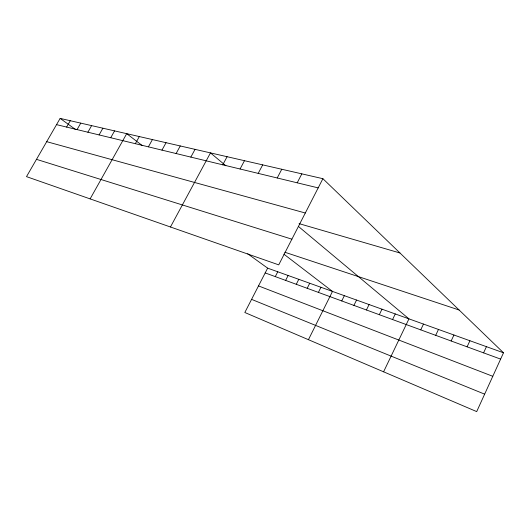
<?xml version="1.0" encoding="UTF-8"?>
<svg xmlns="http://www.w3.org/2000/svg" width="530" height="530" viewBox="0 0 530 530"><rect width="100%" height="100%" fill="white"/><g stroke="black" fill="none" stroke-linecap="round" stroke-linejoin="round"><path stroke-width="0.79" d="M322.896 178.69L278.727 264.861L26.5 176.636L60.142 118.395L322.896 178.69L503.5 352.788L476.695 411.605L244.82 312.501L267.643 268.147L247.669 253.737M483.579 352.861L486.434 346.666M467.096 346.825L469.918 340.744M451.143 340.989L453.945 335.006M435.7 335.331L438.469 329.455M420.734 329.859L423.483 324.075M383.587 371.815L408.955 318.861L298.383 226.403M392.571 319.55L395.274 313.952M379.314 314.694L381.991 309.189M366.435 309.977L369.085 304.558M353.914 305.399L356.544 300.053M341.744 300.941L344.354 295.68M308.44 339.697L332.495 291.421L283.908 254.175M318.391 292.394L320.955 287.28M307.181 288.293L309.725 283.252M296.27 284.299L298.787 279.33M285.637 280.403L288.135 275.507M275.282 276.614L277.76 271.777M297.191 182.81L301.828 173.86M277.216 177.981L281.781 169.255M258.196 173.383L262.688 164.876M240.064 168.997L244.476 160.696M222.746 164.817L227.098 156.708M170.455 226.992L210.483 152.892L225.866 165.757M190.84 157.099L195.053 149.354M176.106 153.541L180.26 145.955M161.968 150.123L166.062 142.702M148.393 146.843L152.428 139.569M135.349 143.69L139.324 136.561M90.126 198.889L126.716 133.673L142.146 145.498M110.717 137.734L114.579 130.883M99.084 134.925L102.893 128.207M87.874 132.215L91.63 125.617M77.055 129.598L80.765 123.126M66.621 127.074L70.271 120.721M56.538 124.636L318.185 187.885M46.7 141.669L305.313 213.007M299.072 223.633L399.964 252.982M36.49 159.345L291.897 239.176M284.862 252.24L459.106 309.997M267.643 268.147L503.5 352.788M265.185 272.917L500.625 359.101M258.501 285.909L492.787 376.3M251.578 299.364L484.652 394.154M60.142 118.395L75.28 129.32"/></g></svg>
